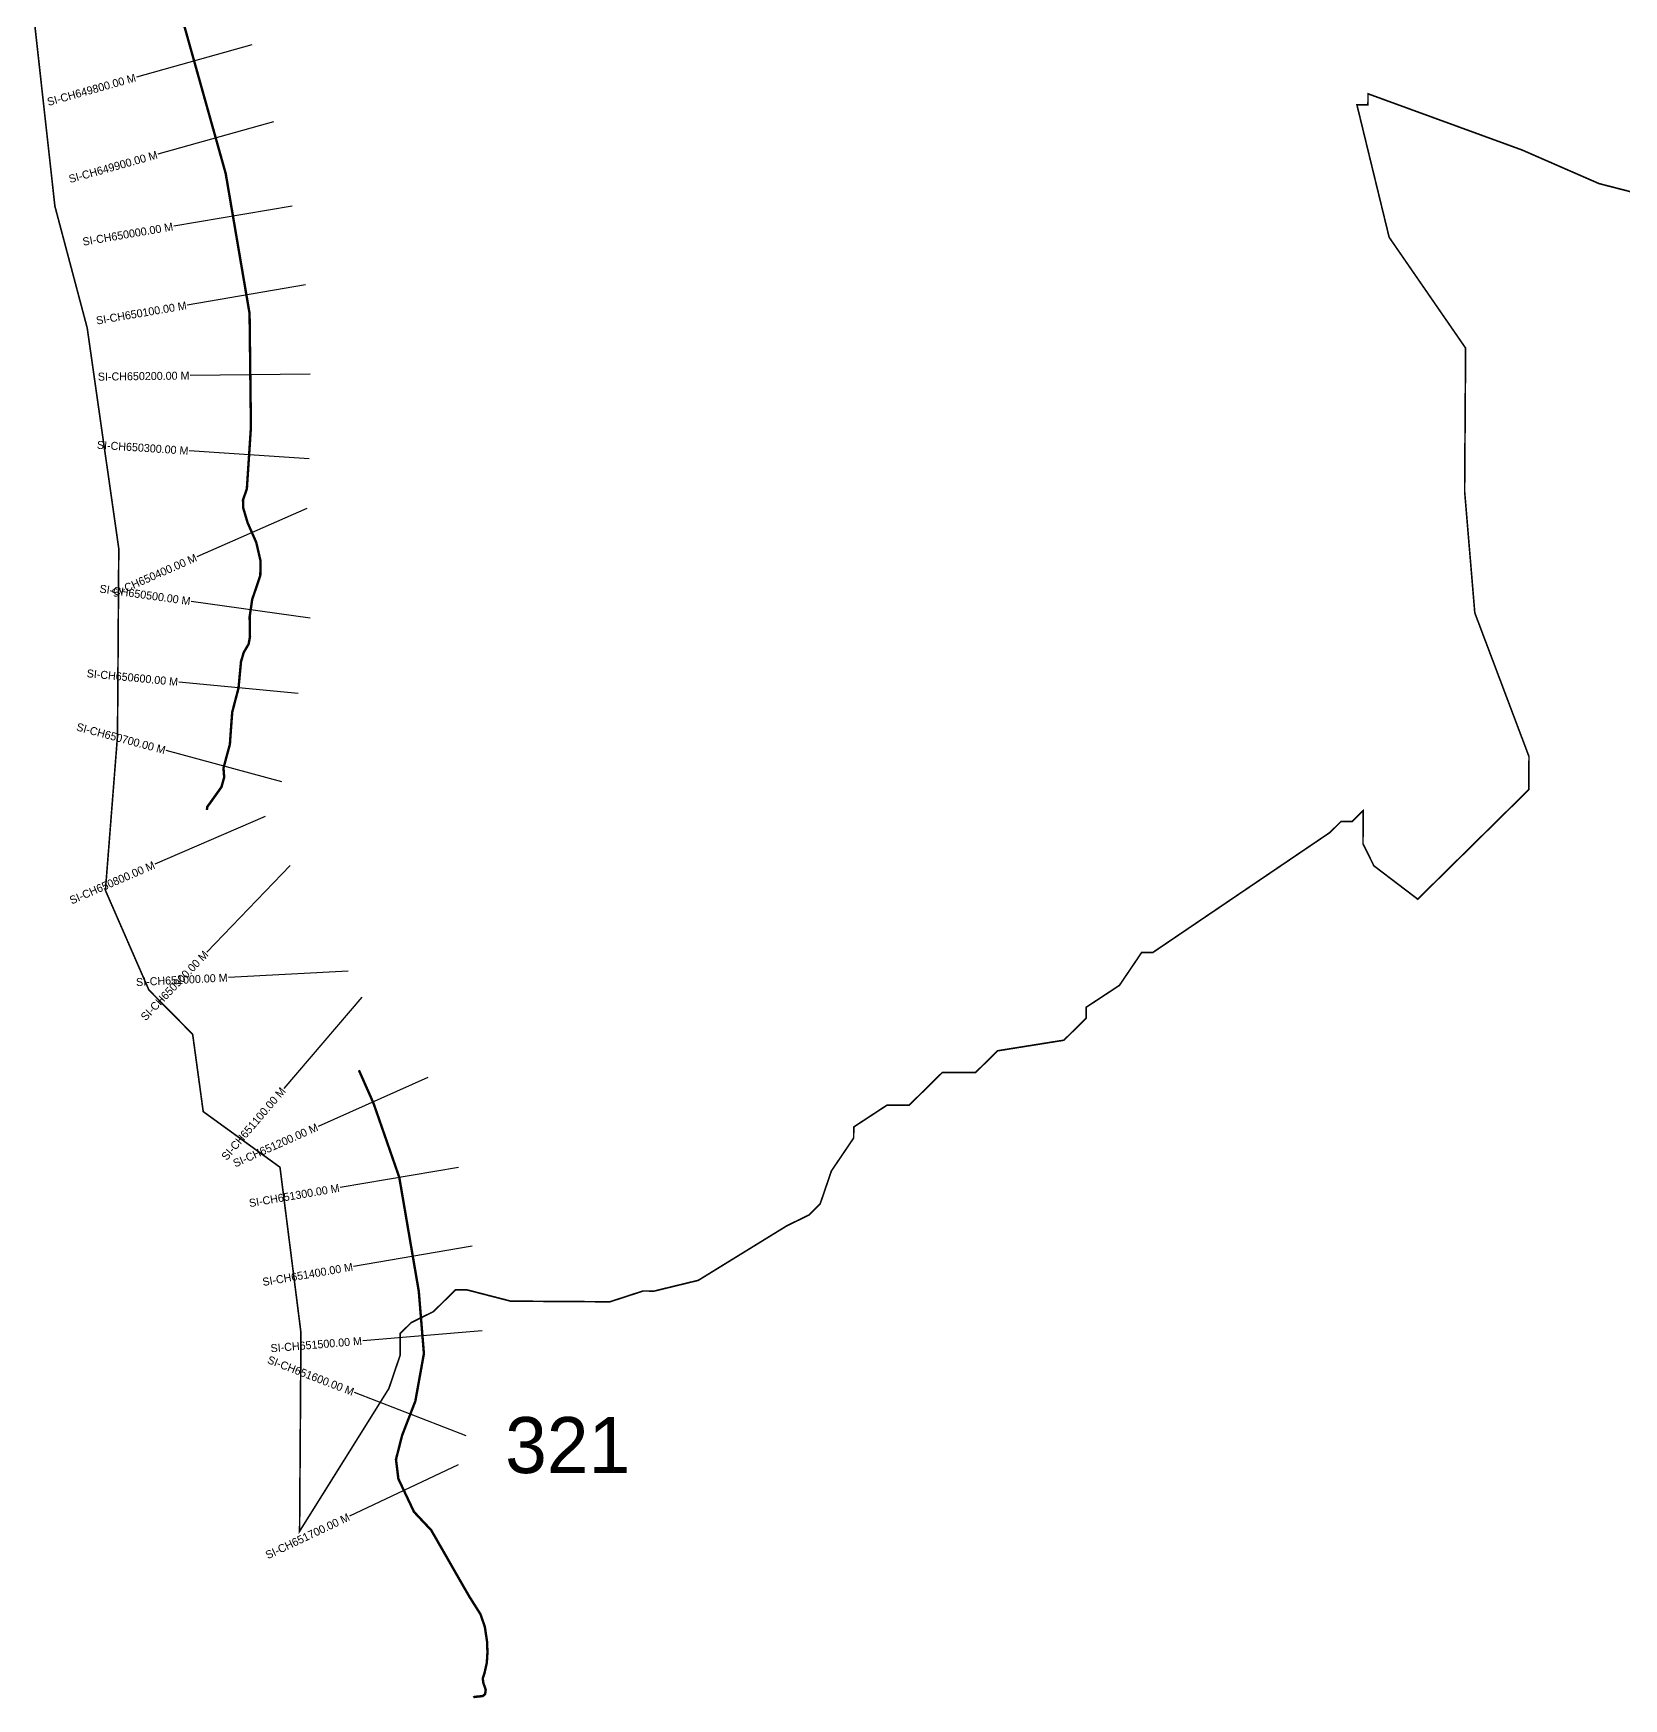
# Model space of a CAD drawing. Header units: metres. Extents: x 330156 to 335574, y 1792679 to 1800485.
# Drawn here: x 331410 to 333397, y 1792679 to 1794760 of the extents above; entities that cross this region are included whole.
import ezdxf
from ezdxf.enums import TextEntityAlignment as Align

# ---------------------------------------------------------------- set-up
doc = ezdxf.new("R2010")
doc.units = ezdxf.units.M
for name, color, linetype in [('CS', 134, 'Continuous'), ('CSMark', 6, 'Continuous'), ('NATURALLY PROTECTED', 3, 'Continuous')]:
    doc.layers.add(name, color=color, linetype=linetype)

msp = doc.modelspace()

# ---------------------------------------------------------------- linework, layer by layer
at = {"color": 6, "const_width": 2}
msp.add_lwpolyline([(333531.5, 1794529.7), (333366.5, 1794572.1), (333270.3, 1794614.1), (333077.9, 1794684.3), (333077.8, 1794670.5), (333064, 1794670.6), (333104.3, 1794505), (333199.8, 1794366.6), (333198.6, 1794187.4), (333211.3, 1794035.8), (333279, 1793856.3), (333278.7, 1793814.9), (333140, 1793678.1), (333085.2, 1793719.8), (333071.6, 1793747.4), (333071.9, 1793788.8), (333058, 1793775.1), (333044.2, 1793775.2), (333030.4, 1793761.5), (332808.9, 1793611.4), (332795.1, 1793611.5), (332767.3, 1793570.4), (332725.8, 1793543.1), (332725.7, 1793529.3), (332697.9, 1793501.9), (332615.2, 1793488.7), (332587.4, 1793461.4), (332546.1, 1793461.6), (332504.5, 1793420.6), (332477, 1793420.8), (332435.4, 1793393.5), (332435.3, 1793379.7), (332407.5, 1793338.6), (332393.4, 1793297.3), (332379.6, 1793283.6), (332351.9, 1793270.1), (332241.2, 1793201.9), (332186.1, 1793188.5), (332172.2, 1793188.6), (332130.8, 1793175.1), (332006.8, 1793175.9), (331951.8, 1793190.1), (331938, 1793190.2), (331910.3, 1793162.8), (331882.7, 1793149.2), (331868.8, 1793135.5), (331868.6, 1793108), (331854.6, 1793066.7), (331743.1, 1792888.4), (331744.8, 1793136.4), (331718.6, 1793343.2), (331622.7, 1793412.7), (331609.5, 1793509.3), (331554.8, 1793564.7), (331500.5, 1793689.1), (331515.6, 1793881.9), (331517.2, 1794116.1), (331477.7, 1794392), (331437.4, 1794543.8), (331411.4, 1794778.2)], dxfattribs=at)
at = {"layer": 'CS'}
for p, q in [((331683.6, 1794745.5), (331539.2, 1794705)), ((331710.6, 1794649.2), (331566.1, 1794608.7)), ((331733.8, 1794544.1), (331585.9, 1794518.8)), ((331750.6, 1794445.5), (331602.8, 1794420.2)), ((331756.5, 1794334.1), (331606.5, 1794332.3)), ((331754.9, 1794228.3), (331605.2, 1794238.2)), ((331752.2, 1794166.3), (331614.9, 1794105.9)), ((331756.3, 1794029.2), (331607.7, 1794050.1)), ((331741.5, 1793935.1), (331592.2, 1793949.4)), ((331721.1, 1793824.8), (331576.2, 1793863.8)), ((331700.1, 1793781.2), (331562.4, 1793721.8)), ((331731.3, 1793720), (331627.2, 1793612)), ((331803.9, 1793588), (331654.1, 1793580.4)), ((331821, 1793555.6), (331723.3, 1793441.7)), ((331903.3, 1793455.2), (331766.2, 1793394.3)), ((331941.6, 1793343), (331793.8, 1793317.7)), ((331958.5, 1793244.5), (331810.6, 1793219.1)), ((331971.3, 1793138.8), (331821.9, 1793126.4)), ((331951.4, 1793007.8), (331811.5, 1793061.8)), ((331941.1, 1792971.6), (331805.6, 1792907.3))]:
    msp.add_line(p, q, dxfattribs=at)
at = {"layer": 'NATURALLY PROTECTED', "const_width": 3, "flags": 128}
for points in [[(331586, 1794815.6), (331650.8, 1794584.6), (331680.6, 1794409.8), (331682.3, 1794267.8), (331679.2, 1794220.8), (331677.2, 1794190.7), (331672.4, 1794176.9), (331672.6, 1794167.1), (331678.1, 1794148.5), (331689, 1794123.7), (331694.4, 1794100.3), (331694, 1794082.4), (331683.8, 1794052.3), (331680.7, 1794030.8), (331681.1, 1794005.9), (331679.4, 1793996.7), (331673.3, 1793986.4), (331669.9, 1793974.8), (331666.8, 1793941.9), (331663, 1793927.4), (331658.9, 1793911.6), (331657.1, 1793887.3), (331656, 1793871.5), (331651.4, 1793854.6), (331648, 1793841.7), (331648.9, 1793830.5), (331645.5, 1793818.3), (331636.1, 1793805), (331627.7, 1793793.4), (331627.3, 1793789.6)], [(331817.2, 1793464.4), (331835.5, 1793423), (331867.6, 1793330.7), (331892, 1793188.3), (331898.4, 1793110.4), (331887.7, 1793051), (331871.2, 1793008.3), (331863.5, 1792978.1), (331866.5, 1792953.9), (331886, 1792912.7), (331907.5, 1792889.8), (331924.7, 1792859.9), (331940.7, 1792831.9), (331955.4, 1792806.4), (331969, 1792784.9), (331974.5, 1792769.2), (331977.3, 1792750.6), (331977.8, 1792737.3), (331977, 1792724.1), (331973.9, 1792710.4), (331971.9, 1792704.6), (331972.7, 1792698.7), (331975.6, 1792690.6), (331974.9, 1792685), (331971.9, 1792682.5), (331961.7, 1792681.5), (331960.2, 1792680.7)]]:
    msp.add_lwpolyline(points, dxfattribs=at)

# ---------------------------------------------------------------- texts
at = {"insert": (331999.9, 1793031.1), "char_height": 70, "attachment_point": 1}
msp.add_mtext_dynamic_manual_height_columns('321', width=95.172, gutter_width=1, heights=[0], dxfattribs=at)
at = {"layer": 'CSMark'}
for s, rotation, p in [('SI-CH649800.00 M', 15.6571, (331538.2, 1794704.7)), ('SI-CH649900.00 M', 15.6571, (331565.2, 1794608.4)), ('SI-CH650000.00 M', 9.6886, (331584.9, 1794518.6)), ('SI-CH650100.00 M', 9.6886, (331601.8, 1794420.1)), ('SI-CH650200.00 M', 0.6867, (331605.5, 1794332.3)), ('SI-CH650300.00 M', 356.2096, (331604.2, 1794238.3)), ('SI-CH650400.00 M', 23.7354, (331613.9, 1794105.5)), ('SI-CH650500.00 M', 351.9909, (331606.7, 1794050.3)), ('SI-CH650600.00 M', 354.5234, (331591.2, 1793949.5)), ('SI-CH650700.00 M', 344.9383, (331575.3, 1793864.1)), ('SI-CH650800.00 M', 23.3293, (331561.5, 1793721.4)), ('SI-CH650900.00 M', 46.0749, (331626.5, 1793611.3)), ('SI-CH651000.00 M', 2.9378, (331653.1, 1793580.3)), ('SI-CH651100.00 M', 49.3795, (331722.7, 1793441)), ('SI-CH651200.00 M', 23.9394, (331765.3, 1793393.9)), ('SI-CH651300.00 M', 9.7122, (331792.8, 1793317.5)), ('SI-CH651400.00 M', 9.7122, (331809.6, 1793219)), ('SI-CH651500.00 M', 4.7225, (331820.9, 1793126.4)), ('SI-CH651600.00 M', 338.8908, (331810.5, 1793062.2)), ('SI-CH651700.00 M', 25.3569, (331804.7, 1792906.9))]:
    msp.add_text(s, height=10, rotation=rotation, dxfattribs=at).set_placement(p, align=Align.MIDDLE_RIGHT)

doc.saveas('drawing.dxf')
